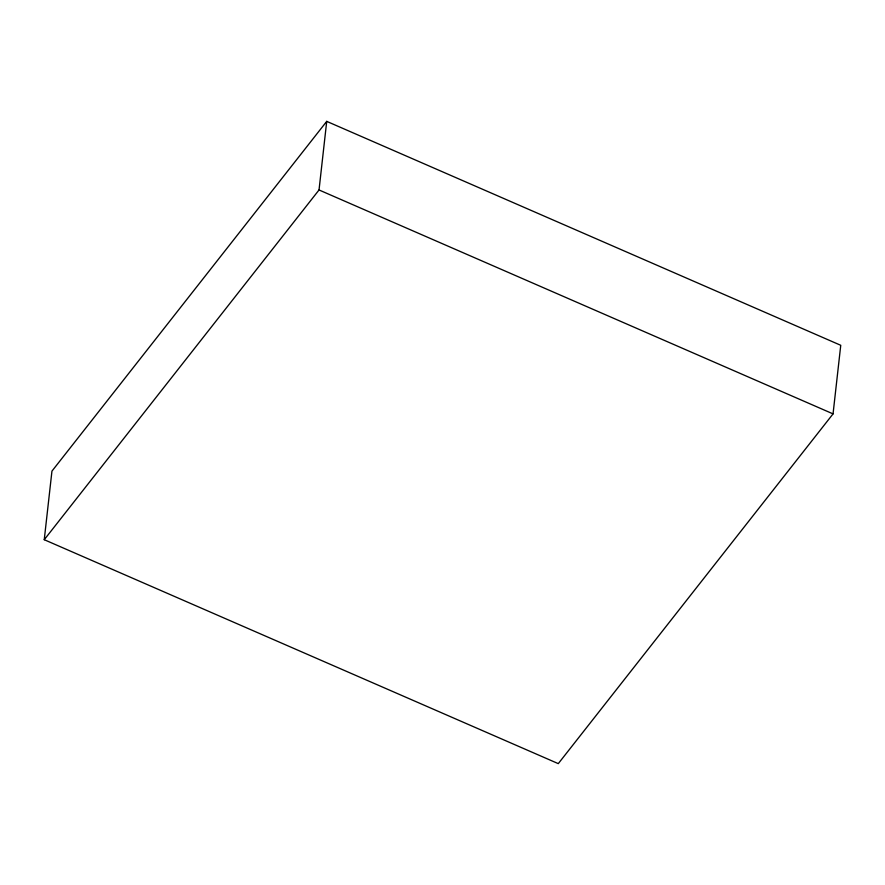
<?xml version="1.0" encoding="UTF-8"?>
<svg xmlns="http://www.w3.org/2000/svg" width="885" height="885" viewBox="0 0 885 885"><rect width="100%" height="100%" fill="white"/><g stroke="black" fill="none" stroke-linecap="round" stroke-linejoin="round"><path stroke-width="1.33" d="M44.25 539.706L51.95 471.119L326.72 121.367L840.75 345.294L833.05 413.881L558.28 763.633L44.25 539.706L319.031 189.965L326.72 121.367M319.031 189.965L833.05 413.881"/></g></svg>
